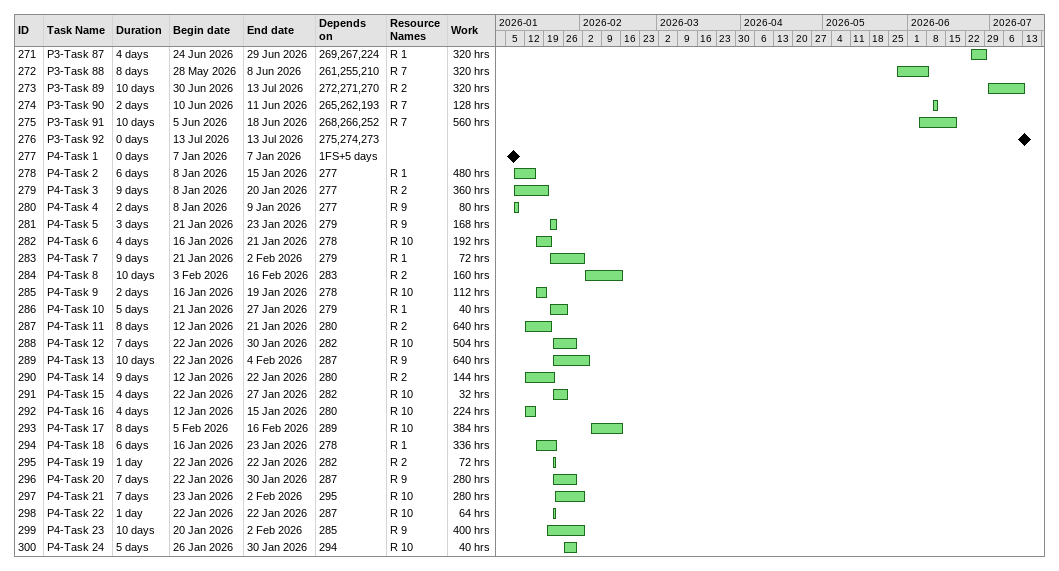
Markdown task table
| ID | Task | Duration | Start | Finish | Predecessors | Resources | Work (h) |
|---|---|---|---|---|---|---|---|
| 271 | P3-Task 87 | 4d | 2026-06-24 | 2026-06-29 | 269, 267, 224 | R 1 | 320 |
| 272 | P3-Task 88 | 8d | 2026-05-28 | 2026-06-08 | 261, 255, 210 | R 7 | 320 |
| 273 | P3-Task 89 | 10d | 2026-06-30 | 2026-07-13 | 272, 271, 270 | R 2 | 320 |
| 274 | P3-Task 90 | 2d | 2026-06-10 | 2026-06-11 | 265, 262, 193 | R 7 | 128 |
| 275 | P3-Task 91 | 10d | 2026-06-05 | 2026-06-18 | 268, 266, 252 | R 7 | 560 |
| 276 | P3-Task 92 | 0d | 2026-07-13 | 2026-07-13 | 275, 274, 273 |  |  |
| 277 | P4-Task 1 | 0d | 2026-01-07 | 2026-01-07 | 1FS+5d |  |  |
| 278 | P4-Task 2 | 6d | 2026-01-08 | 2026-01-15 | 277 | R 1 | 480 |
| 279 | P4-Task 3 | 9d | 2026-01-08 | 2026-01-20 | 277 | R 2 | 360 |
| 280 | P4-Task 4 | 2d | 2026-01-08 | 2026-01-09 | 277 | R 9 | 80 |
| 281 | P4-Task 5 | 3d | 2026-01-21 | 2026-01-23 | 279 | R 9 | 168 |
| 282 | P4-Task 6 | 4d | 2026-01-16 | 2026-01-21 | 278 | R 10 | 192 |
| 283 | P4-Task 7 | 9d | 2026-01-21 | 2026-02-02 | 279 | R 1 | 72 |
| 284 | P4-Task 8 | 10d | 2026-02-03 | 2026-02-16 | 283 | R 2 | 160 |
| 285 | P4-Task 9 | 2d | 2026-01-16 | 2026-01-19 | 278 | R 10 | 112 |
| 286 | P4-Task 10 | 5d | 2026-01-21 | 2026-01-27 | 279 | R 1 | 40 |
| 287 | P4-Task 11 | 8d | 2026-01-12 | 2026-01-21 | 280 | R 2 | 640 |
| 288 | P4-Task 12 | 7d | 2026-01-22 | 2026-01-30 | 282 | R 10 | 504 |
| 289 | P4-Task 13 | 10d | 2026-01-22 | 2026-02-04 | 287 | R 9 | 640 |
| 290 | P4-Task 14 | 9d | 2026-01-12 | 2026-01-22 | 280 | R 2 | 144 |
| 291 | P4-Task 15 | 4d | 2026-01-22 | 2026-01-27 | 282 | R 10 | 32 |
| 292 | P4-Task 16 | 4d | 2026-01-12 | 2026-01-15 | 280 | R 10 | 224 |
| 293 | P4-Task 17 | 8d | 2026-02-05 | 2026-02-16 | 289 | R 10 | 384 |
| 294 | P4-Task 18 | 6d | 2026-01-16 | 2026-01-23 | 278 | R 1 | 336 |
| 295 | P4-Task 19 | 1d | 2026-01-22 | 2026-01-22 | 282 | R 2 | 72 |
| 296 | P4-Task 20 | 7d | 2026-01-22 | 2026-01-30 | 287 | R 9 | 280 |
| 297 | P4-Task 21 | 7d | 2026-01-23 | 2026-02-02 | 295 | R 10 | 280 |
| 298 | P4-Task 22 | 1d | 2026-01-22 | 2026-01-22 | 287 | R 10 | 64 |
| 299 | P4-Task 23 | 10d | 2026-01-20 | 2026-02-02 | 285 | R 9 | 400 |
| 300 | P4-Task 24 | 5d | 2026-01-26 | 2026-01-30 | 294 | R 10 | 40 |
